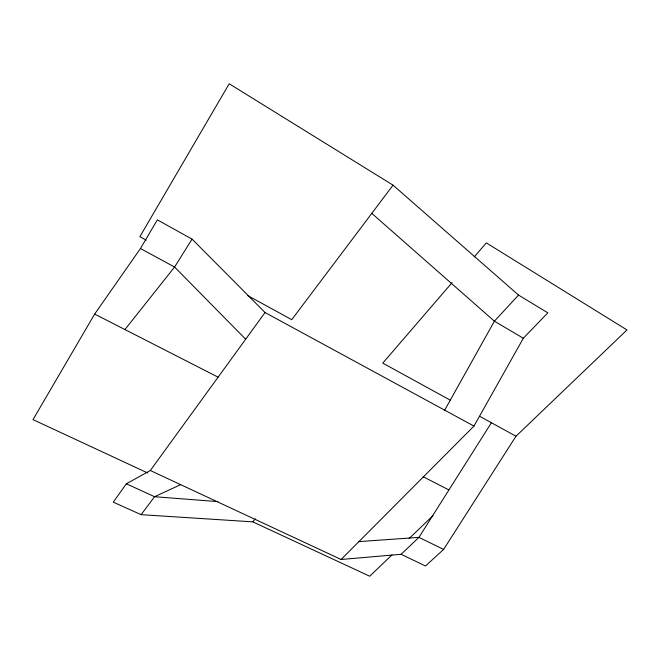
<?xml version="1.0" encoding="UTF-8"?>
<svg xmlns="http://www.w3.org/2000/svg" width="660" height="660" viewBox="0 0 660 660"><rect width="100%" height="100%" fill="white"/><g stroke="black" fill="none" stroke-linecap="round" stroke-linejoin="round"><path stroke-width="0.99" d="M444.691 410.165L494.398 321.189L518.537 295.086L547.825 312.832L523.339 338.25L473.971 426.088L341.113 559.482L150.331 470.506L126.357 483.788L113.273 502.153L141.108 514.668L252.78 521.845L369.715 576.23L392.04 554.862M473.971 426.088L265.048 312.535L192.06 239.126L157.369 219.854L140.448 248.523L94.66 314.077L33 419.628L147.823 473.03M192.06 239.126L174.587 267.028L124.938 329.554M491.411 422.73L418.951 537.364L401.107 554.301L341.113 559.482M401.107 554.301L425.51 565.991L443.611 549.425L515.988 436.21L627 329.95L486.321 242.888L474.218 256.946M150.331 470.506L265.048 312.535M141.108 514.668L154.564 496.708L180.675 484.654M518.537 295.086L393.038 185.163L291.753 319.663L247.45 295.465M452.026 282.711L382.767 363.124L450.103 400.067M252.78 521.845L255.37 518.859M409.15 538.477L432.96 515.691M358.908 541.612L418.951 537.364L443.611 549.425M217.948 501.625L154.564 496.708L126.357 483.788M94.66 314.077L218.039 377.14M423.06 476.685L448.701 489.844M140.448 248.523L174.587 267.028L245.66 339.232M146.19 240.157L139.862 236.701L229.201 83.77L393.038 185.163M479.737 416.328L515.988 436.21M523.339 338.25L494.398 321.189L371.803 213.37"/></g></svg>
